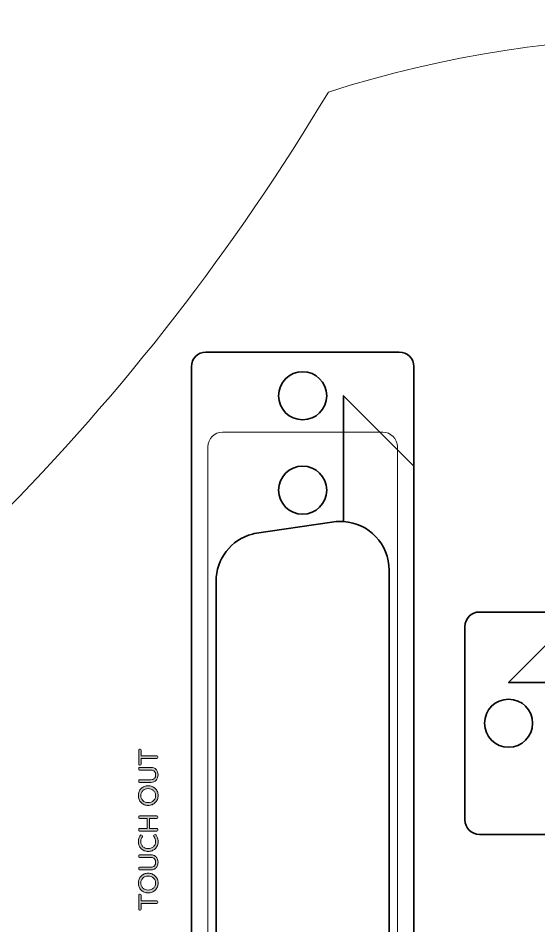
# Model space of a CAD drawing. Header units: inches. Extents: x -24 to 221, y 17 to 181.
# Drawn here: x 12.1 to 47.8, y 119.1 to 181.3 of the extents above; entities that cross this region are included whole.
import ezdxf

# ---------------------------------------------------------------- set-up
doc = ezdxf.new("R2010")
doc.units = ezdxf.units.IN
doc.header["$MEASUREMENT"] = 0
doc.layers.add('Calque 1', color=7, linetype='Continuous')

# ---------------------------------------------------------------- blocks, each defined once
blk = doc.blocks.new('block 14')
at = {"layer": 'Calque 1'}
h = blk.add_hatch(color=7, dxfattribs=at)
h.dxf.hatch_style = 2
edge = h.paths.add_edge_path()
edge.add_spline(control_points=[(20.529, 130.543), (20.529, 130.543), (20.529, 130.153), (20.529, 130.153), (20.529, 130.113), (20.509, 130.092), (20.468, 130.092), (20.468, 130.092), (20.43, 130.092), (20.43, 130.092), (20.39, 130.092), (20.369, 130.113), (20.369, 130.153), (20.369, 130.153), (20.369, 131.116), (20.369, 131.116), (20.369, 131.155), (20.39, 131.175), (20.43, 131.175), (20.43, 131.175), (20.468, 131.175), (20.468, 131.175), (20.509, 131.175), (20.529, 131.155), (20.529, 131.116), (20.529, 131.116), (20.529, 130.726), (20.529, 130.726), (20.529, 130.726), (21.619, 130.726), (21.619, 130.726), (21.66, 130.726), (21.68, 130.705), (21.68, 130.664), (21.68, 130.664), (21.68, 130.603), (21.68, 130.603), (21.68, 130.563), (21.66, 130.543), (21.619, 130.543), (21.619, 130.543), (20.529, 130.543), (20.529, 130.543)], knot_values=[0, 0, 0, 0, 1, 1, 1, 2, 2, 2, 3, 3, 3, 4, 4, 4, 5, 5, 5, 6, 6, 6, 7, 7, 7, 8, 8, 8, 9, 9, 9, 10, 10, 10, 11, 11, 11, 12, 12, 12, 13, 13, 13, 14, 14, 14, 14], degree=3, periodic=1)
h = blk.add_hatch(color=7, dxfattribs=at)
h.dxf.hatch_style = 2
edge = h.paths.add_edge_path()
edge.add_spline(control_points=[(20.43, 128.9), (20.39, 128.9), (20.369, 128.92), (20.369, 128.961), (20.369, 128.961), (20.369, 129.023), (20.369, 129.023), (20.369, 129.062), (20.39, 129.082), (20.43, 129.082), (20.43, 129.082), (21.214, 129.082), (21.214, 129.082), (21.314, 129.082), (21.393, 129.112), (21.449, 129.173), (21.505, 129.233), (21.534, 129.314), (21.534, 129.414), (21.534, 129.515), (21.505, 129.595), (21.449, 129.656), (21.393, 129.716), (21.314, 129.747), (21.212, 129.747), (21.212, 129.747), (20.43, 129.747), (20.43, 129.747), (20.39, 129.747), (20.369, 129.767), (20.369, 129.808), (20.369, 129.808), (20.369, 129.869), (20.369, 129.869), (20.369, 129.91), (20.39, 129.931), (20.43, 129.931), (20.43, 129.931), (21.216, 129.931), (21.216, 129.931), (21.289, 129.931), (21.355, 129.918), (21.415, 129.894), (21.474, 129.869), (21.525, 129.834), (21.568, 129.788), (21.611, 129.743), (21.644, 129.689), (21.667, 129.626), (21.691, 129.563), (21.703, 129.493), (21.703, 129.416), (21.703, 129.34), (21.691, 129.269), (21.667, 129.206), (21.644, 129.141), (21.611, 129.087), (21.568, 129.042), (21.525, 128.997), (21.474, 128.962), (21.415, 128.937), (21.355, 128.912), (21.289, 128.9), (21.216, 128.9), (21.216, 128.9), (20.43, 128.9), (20.43, 128.9), (20.43, 128.9), (20.43, 128.9), (20.43, 128.9)], knot_values=[0, 0, 0, 0, 1, 1, 1, 2, 2, 2, 3, 3, 3, 4, 4, 4, 5, 5, 5, 6, 6, 6, 7, 7, 7, 8, 8, 8, 9, 9, 9, 10, 10, 10, 11, 11, 11, 12, 12, 12, 13, 13, 13, 14, 14, 14, 15, 15, 15, 16, 16, 16, 17, 17, 17, 18, 18, 18, 19, 19, 19, 20, 20, 20, 21, 21, 21, 22, 22, 22, 23, 23, 23, 23], degree=3, periodic=1)
h = blk.add_hatch(color=7, dxfattribs=at)
h.dxf.hatch_style = 2
edge = h.paths.add_edge_path()
edge.add_spline(control_points=[(21.015, 127.32), (20.921, 127.32), (20.834, 127.336), (20.752, 127.37), (20.67, 127.403), (20.599, 127.45), (20.539, 127.51), (20.479, 127.57), (20.432, 127.641), (20.398, 127.724), (20.364, 127.806), (20.347, 127.896), (20.347, 127.994), (20.347, 128.092), (20.364, 128.182), (20.398, 128.264), (20.432, 128.346), (20.479, 128.417), (20.539, 128.477), (20.599, 128.536), (20.67, 128.582), (20.752, 128.616), (20.834, 128.649), (20.921, 128.666), (21.015, 128.666), (21.112, 128.666), (21.202, 128.649), (21.286, 128.616), (21.369, 128.582), (21.442, 128.536), (21.504, 128.477), (21.566, 128.417), (21.615, 128.346), (21.65, 128.264), (21.685, 128.182), (21.703, 128.091), (21.703, 127.994), (21.703, 127.896), (21.685, 127.806), (21.65, 127.724), (21.615, 127.641), (21.566, 127.57), (21.504, 127.51), (21.442, 127.45), (21.369, 127.403), (21.286, 127.37), (21.202, 127.337), (21.112, 127.32), (21.015, 127.32)], knot_values=[0, 0, 0, 0, 1, 1, 1, 2, 2, 2, 3, 3, 3, 4, 4, 4, 5, 5, 5, 6, 6, 6, 7, 7, 7, 8, 8, 8, 9, 9, 9, 10, 10, 10, 11, 11, 11, 12, 12, 12, 13, 13, 13, 14, 14, 14, 15, 15, 15, 16, 16, 16, 16], degree=3, periodic=1)
edge = h.paths.add_edge_path()
edge.add_spline(control_points=[(21.015, 127.509), (21.088, 127.509), (21.157, 127.521), (21.22, 127.545), (21.283, 127.569), (21.338, 127.603), (21.384, 127.647), (21.431, 127.69), (21.467, 127.741), (21.494, 127.801), (21.52, 127.86), (21.534, 127.924), (21.534, 127.994), (21.534, 128.063), (21.52, 128.128), (21.494, 128.187), (21.467, 128.246), (21.431, 128.297), (21.384, 128.34), (21.338, 128.383), (21.283, 128.416), (21.22, 128.44), (21.157, 128.465), (21.088, 128.477), (21.015, 128.477), (20.945, 128.477), (20.879, 128.465), (20.818, 128.44), (20.756, 128.416), (20.704, 128.383), (20.659, 128.34), (20.614, 128.297), (20.579, 128.246), (20.554, 128.187), (20.529, 128.128), (20.516, 128.063), (20.516, 127.994), (20.516, 127.924), (20.529, 127.86), (20.554, 127.801), (20.579, 127.741), (20.614, 127.69), (20.659, 127.647), (20.704, 127.603), (20.756, 127.569), (20.818, 127.545), (20.879, 127.521), (20.945, 127.509), (21.015, 127.509)], knot_values=[0, 0, 0, 0, 1, 1, 1, 2, 2, 2, 3, 3, 3, 4, 4, 4, 5, 5, 5, 6, 6, 6, 7, 7, 7, 8, 8, 8, 9, 9, 9, 10, 10, 10, 11, 11, 11, 12, 12, 12, 13, 13, 13, 14, 14, 14, 15, 15, 15, 16, 16, 16, 16], degree=3, periodic=1)
h = blk.add_hatch(color=7, dxfattribs=at)
h.dxf.hatch_style = 2
edge = h.paths.add_edge_path()
edge.add_spline(control_points=[(20.43, 125.559), (20.39, 125.559), (20.369, 125.58), (20.369, 125.62), (20.369, 125.62), (20.369, 125.68), (20.369, 125.68), (20.369, 125.72), (20.39, 125.741), (20.43, 125.741), (20.43, 125.741), (20.947, 125.741), (20.947, 125.741), (20.947, 125.741), (20.947, 126.423), (20.947, 126.423), (20.947, 126.423), (20.43, 126.423), (20.43, 126.423), (20.39, 126.423), (20.369, 126.443), (20.369, 126.484), (20.369, 126.484), (20.369, 126.545), (20.369, 126.545), (20.369, 126.585), (20.39, 126.605), (20.43, 126.605), (20.43, 126.605), (21.619, 126.605), (21.619, 126.605), (21.66, 126.605), (21.68, 126.585), (21.68, 126.545), (21.68, 126.545), (21.68, 126.484), (21.68, 126.484), (21.68, 126.443), (21.66, 126.423), (21.619, 126.423), (21.619, 126.423), (21.105, 126.423), (21.105, 126.423), (21.105, 126.423), (21.105, 125.741), (21.105, 125.741), (21.105, 125.741), (21.619, 125.741), (21.619, 125.741), (21.66, 125.741), (21.68, 125.72), (21.68, 125.68), (21.68, 125.68), (21.68, 125.62), (21.68, 125.62), (21.68, 125.58), (21.66, 125.559), (21.619, 125.559), (21.619, 125.559), (20.43, 125.559), (20.43, 125.559)], knot_values=[0, 0, 0, 0, 1, 1, 1, 2, 2, 2, 3, 3, 3, 4, 4, 4, 5, 5, 5, 6, 6, 6, 7, 7, 7, 8, 8, 8, 9, 9, 9, 10, 10, 10, 11, 11, 11, 12, 12, 12, 13, 13, 13, 14, 14, 14, 15, 15, 15, 16, 16, 16, 17, 17, 17, 18, 18, 18, 19, 19, 19, 20, 20, 20, 20], degree=3, periodic=1)
h = blk.add_hatch(color=7, dxfattribs=at)
h.dxf.hatch_style = 2
edge = h.paths.add_edge_path()
edge.add_spline(control_points=[(21.017, 124.164), (20.922, 124.164), (20.834, 124.181), (20.752, 124.214), (20.67, 124.246), (20.599, 124.292), (20.539, 124.351), (20.479, 124.41), (20.432, 124.48), (20.398, 124.562), (20.364, 124.644), (20.347, 124.733), (20.347, 124.831), (20.347, 124.887), (20.352, 124.938), (20.362, 124.985), (20.372, 125.031), (20.384, 125.072), (20.397, 125.108), (20.411, 125.144), (20.425, 125.175), (20.441, 125.202), (20.456, 125.228), (20.47, 125.25), (20.482, 125.266), (20.505, 125.294), (20.533, 125.298), (20.568, 125.277), (20.568, 125.277), (20.605, 125.253), (20.605, 125.253), (20.637, 125.232), (20.642, 125.203), (20.62, 125.167), (20.611, 125.154), (20.601, 125.136), (20.588, 125.115), (20.576, 125.094), (20.564, 125.07), (20.554, 125.042), (20.543, 125.014), (20.534, 124.983), (20.527, 124.949), (20.52, 124.915), (20.516, 124.878), (20.516, 124.839), (20.516, 124.762), (20.529, 124.694), (20.555, 124.634), (20.581, 124.575), (20.616, 124.524), (20.662, 124.482), (20.707, 124.44), (20.76, 124.408), (20.82, 124.386), (20.881, 124.365), (20.946, 124.354), (21.015, 124.354), (21.085, 124.354), (21.151, 124.365), (21.214, 124.387), (21.277, 124.41), (21.332, 124.442), (21.38, 124.484), (21.426, 124.526), (21.464, 124.577), (21.492, 124.637), (21.52, 124.697), (21.534, 124.765), (21.534, 124.84), (21.534, 124.884), (21.529, 124.924), (21.52, 124.961), (21.51, 124.998), (21.499, 125.032), (21.486, 125.062), (21.473, 125.093), (21.459, 125.119), (21.444, 125.141), (21.43, 125.163), (21.417, 125.182), (21.405, 125.197), (21.38, 125.23), (21.382, 125.259), (21.413, 125.282), (21.413, 125.282), (21.45, 125.31), (21.45, 125.31), (21.481, 125.334), (21.509, 125.331), (21.536, 125.301), (21.549, 125.284), (21.566, 125.261), (21.585, 125.233), (21.604, 125.205), (21.622, 125.172), (21.639, 125.133), (21.657, 125.094), (21.672, 125.049), (21.684, 124.999), (21.697, 124.949), (21.703, 124.894), (21.703, 124.835), (21.703, 124.733), (21.685, 124.641), (21.65, 124.559), (21.615, 124.477), (21.566, 124.406), (21.504, 124.347), (21.442, 124.288), (21.37, 124.243), (21.287, 124.212), (21.204, 124.18), (21.114, 124.164), (21.017, 124.164)], knot_values=[0, 0, 0, 0, 1, 1, 1, 2, 2, 2, 3, 3, 3, 4, 4, 4, 5, 5, 5, 6, 6, 6, 7, 7, 7, 8, 8, 8, 9, 9, 9, 10, 10, 10, 11, 11, 11, 12, 12, 12, 13, 13, 13, 14, 14, 14, 15, 15, 15, 16, 16, 16, 17, 17, 17, 18, 18, 18, 19, 19, 19, 20, 20, 20, 21, 21, 21, 22, 22, 22, 23, 23, 23, 24, 24, 24, 25, 25, 25, 26, 26, 26, 27, 27, 27, 28, 28, 28, 29, 29, 29, 30, 30, 30, 31, 31, 31, 32, 32, 32, 33, 33, 33, 34, 34, 34, 35, 35, 35, 36, 36, 36, 37, 37, 37, 38, 38, 38, 38], degree=3, periodic=1)
h = blk.add_hatch(color=7, dxfattribs=at)
h.dxf.hatch_style = 2
edge = h.paths.add_edge_path()
edge.add_spline(control_points=[(20.43, 122.898), (20.39, 122.898), (20.369, 122.918), (20.369, 122.959), (20.369, 122.959), (20.369, 123.021), (20.369, 123.021), (20.369, 123.06), (20.39, 123.08), (20.43, 123.08), (20.43, 123.08), (21.214, 123.08), (21.214, 123.08), (21.314, 123.08), (21.393, 123.11), (21.449, 123.171), (21.505, 123.232), (21.534, 123.312), (21.534, 123.413), (21.534, 123.513), (21.505, 123.593), (21.449, 123.654), (21.393, 123.714), (21.314, 123.745), (21.212, 123.745), (21.212, 123.745), (20.43, 123.745), (20.43, 123.745), (20.39, 123.745), (20.369, 123.765), (20.369, 123.806), (20.369, 123.806), (20.369, 123.867), (20.369, 123.867), (20.369, 123.908), (20.39, 123.929), (20.43, 123.929), (20.43, 123.929), (21.216, 123.929), (21.216, 123.929), (21.289, 123.929), (21.355, 123.916), (21.415, 123.891), (21.474, 123.867), (21.525, 123.832), (21.568, 123.786), (21.611, 123.741), (21.644, 123.687), (21.667, 123.624), (21.691, 123.561), (21.703, 123.491), (21.703, 123.414), (21.703, 123.338), (21.691, 123.267), (21.667, 123.204), (21.644, 123.139), (21.611, 123.085), (21.568, 123.04), (21.525, 122.995), (21.474, 122.96), (21.415, 122.935), (21.355, 122.91), (21.289, 122.898), (21.216, 122.898), (21.216, 122.898), (20.43, 122.898), (20.43, 122.898), (20.43, 122.898), (20.43, 122.898), (20.43, 122.898)], knot_values=[0, 0, 0, 0, 1, 1, 1, 2, 2, 2, 3, 3, 3, 4, 4, 4, 5, 5, 5, 6, 6, 6, 7, 7, 7, 8, 8, 8, 9, 9, 9, 10, 10, 10, 11, 11, 11, 12, 12, 12, 13, 13, 13, 14, 14, 14, 15, 15, 15, 16, 16, 16, 17, 17, 17, 18, 18, 18, 19, 19, 19, 20, 20, 20, 21, 21, 21, 22, 22, 22, 23, 23, 23, 23], degree=3, periodic=1)
h = blk.add_hatch(color=7, dxfattribs=at)
h.dxf.hatch_style = 2
edge = h.paths.add_edge_path()
edge.add_spline(control_points=[(21.015, 121.318), (20.921, 121.318), (20.834, 121.334), (20.752, 121.368), (20.67, 121.401), (20.599, 121.448), (20.539, 121.508), (20.479, 121.568), (20.432, 121.639), (20.398, 121.722), (20.364, 121.804), (20.347, 121.894), (20.347, 121.992), (20.347, 122.09), (20.364, 122.18), (20.398, 122.262), (20.432, 122.344), (20.479, 122.415), (20.539, 122.475), (20.599, 122.534), (20.67, 122.58), (20.752, 122.614), (20.834, 122.647), (20.921, 122.664), (21.015, 122.664), (21.112, 122.664), (21.202, 122.647), (21.286, 122.614), (21.369, 122.58), (21.442, 122.534), (21.504, 122.475), (21.566, 122.415), (21.615, 122.344), (21.65, 122.262), (21.685, 122.18), (21.703, 122.089), (21.703, 121.992), (21.703, 121.894), (21.685, 121.804), (21.65, 121.722), (21.615, 121.639), (21.566, 121.568), (21.504, 121.508), (21.442, 121.448), (21.369, 121.401), (21.286, 121.368), (21.202, 121.334), (21.112, 121.318), (21.015, 121.318)], knot_values=[0, 0, 0, 0, 1, 1, 1, 2, 2, 2, 3, 3, 3, 4, 4, 4, 5, 5, 5, 6, 6, 6, 7, 7, 7, 8, 8, 8, 9, 9, 9, 10, 10, 10, 11, 11, 11, 12, 12, 12, 13, 13, 13, 14, 14, 14, 15, 15, 15, 16, 16, 16, 16], degree=3, periodic=1)
edge = h.paths.add_edge_path()
edge.add_spline(control_points=[(21.015, 121.507), (21.088, 121.507), (21.157, 121.519), (21.22, 121.543), (21.283, 121.567), (21.338, 121.601), (21.384, 121.645), (21.431, 121.688), (21.467, 121.739), (21.494, 121.799), (21.52, 121.858), (21.534, 121.922), (21.534, 121.992), (21.534, 122.061), (21.52, 122.126), (21.494, 122.185), (21.467, 122.244), (21.431, 122.295), (21.384, 122.338), (21.338, 122.381), (21.283, 122.414), (21.22, 122.438), (21.157, 122.463), (21.088, 122.475), (21.015, 122.475), (20.945, 122.475), (20.879, 122.462), (20.818, 122.438), (20.756, 122.414), (20.704, 122.381), (20.659, 122.338), (20.614, 122.295), (20.579, 122.244), (20.554, 122.185), (20.529, 122.126), (20.516, 122.061), (20.516, 121.992), (20.516, 121.922), (20.529, 121.858), (20.554, 121.799), (20.579, 121.739), (20.614, 121.688), (20.659, 121.645), (20.704, 121.601), (20.756, 121.567), (20.818, 121.543), (20.879, 121.519), (20.945, 121.507), (21.015, 121.507)], knot_values=[0, 0, 0, 0, 1, 1, 1, 2, 2, 2, 3, 3, 3, 4, 4, 4, 5, 5, 5, 6, 6, 6, 7, 7, 7, 8, 8, 8, 9, 9, 9, 10, 10, 10, 11, 11, 11, 12, 12, 12, 13, 13, 13, 14, 14, 14, 15, 15, 15, 16, 16, 16, 16], degree=3, periodic=1)
h = blk.add_hatch(color=7, dxfattribs=at)
h.dxf.hatch_style = 2
edge = h.paths.add_edge_path()
edge.add_spline(control_points=[(20.529, 120.591), (20.529, 120.591), (20.529, 120.201), (20.529, 120.201), (20.529, 120.16), (20.509, 120.14), (20.468, 120.14), (20.468, 120.14), (20.43, 120.14), (20.43, 120.14), (20.39, 120.14), (20.369, 120.16), (20.369, 120.201), (20.369, 120.201), (20.369, 121.163), (20.369, 121.163), (20.369, 121.203), (20.39, 121.223), (20.43, 121.223), (20.43, 121.223), (20.468, 121.223), (20.468, 121.223), (20.509, 121.223), (20.529, 121.203), (20.529, 121.163), (20.529, 121.163), (20.529, 120.773), (20.529, 120.773), (20.529, 120.773), (21.619, 120.773), (21.619, 120.773), (21.66, 120.773), (21.68, 120.753), (21.68, 120.712), (21.68, 120.712), (21.68, 120.651), (21.68, 120.651), (21.68, 120.611), (21.66, 120.591), (21.619, 120.591), (21.619, 120.591), (20.529, 120.591), (20.529, 120.591)], knot_values=[0, 0, 0, 0, 1, 1, 1, 2, 2, 2, 3, 3, 3, 4, 4, 4, 5, 5, 5, 6, 6, 6, 7, 7, 7, 8, 8, 8, 9, 9, 9, 10, 10, 10, 11, 11, 11, 12, 12, 12, 13, 13, 13, 14, 14, 14, 14], degree=3, periodic=1)
at = {"layer": 'Calque 1', "lineweight": 0}
for points, knots in [([(20.529, 130.543), (20.529, 130.543), (20.529, 130.153), (20.529, 130.153), (20.529, 130.113), (20.509, 130.092), (20.468, 130.092), (20.468, 130.092), (20.43, 130.092), (20.43, 130.092), (20.39, 130.092), (20.369, 130.113), (20.369, 130.153), (20.369, 130.153), (20.369, 131.116), (20.369, 131.116), (20.369, 131.155), (20.39, 131.175), (20.43, 131.175), (20.43, 131.175), (20.468, 131.175), (20.468, 131.175), (20.509, 131.175), (20.529, 131.155), (20.529, 131.116), (20.529, 131.116), (20.529, 130.726), (20.529, 130.726), (20.529, 130.726), (21.619, 130.726), (21.619, 130.726), (21.66, 130.726), (21.68, 130.705), (21.68, 130.664), (21.68, 130.664), (21.68, 130.603), (21.68, 130.603), (21.68, 130.563), (21.66, 130.543), (21.619, 130.543), (21.619, 130.543), (20.529, 130.543), (20.529, 130.543)], [0, 0, 0, 0, 1, 1, 1, 2, 2, 2, 3, 3, 3, 4, 4, 4, 5, 5, 5, 6, 6, 6, 7, 7, 7, 8, 8, 8, 9, 9, 9, 10, 10, 10, 11, 11, 11, 12, 12, 12, 13, 13, 13, 14, 14, 14, 14]), ([(20.43, 128.9), (20.39, 128.9), (20.369, 128.92), (20.369, 128.961), (20.369, 128.961), (20.369, 129.023), (20.369, 129.023), (20.369, 129.062), (20.39, 129.082), (20.43, 129.082), (20.43, 129.082), (21.214, 129.082), (21.214, 129.082), (21.314, 129.082), (21.393, 129.112), (21.449, 129.173), (21.505, 129.233), (21.534, 129.314), (21.534, 129.414), (21.534, 129.515), (21.505, 129.595), (21.449, 129.656), (21.393, 129.716), (21.314, 129.747), (21.212, 129.747), (21.212, 129.747), (20.43, 129.747), (20.43, 129.747), (20.39, 129.747), (20.369, 129.767), (20.369, 129.808), (20.369, 129.808), (20.369, 129.869), (20.369, 129.869), (20.369, 129.91), (20.39, 129.931), (20.43, 129.931), (20.43, 129.931), (21.216, 129.931), (21.216, 129.931), (21.289, 129.931), (21.355, 129.918), (21.415, 129.894), (21.474, 129.869), (21.525, 129.834), (21.568, 129.788), (21.611, 129.743), (21.644, 129.689), (21.667, 129.626), (21.691, 129.563), (21.703, 129.493), (21.703, 129.416), (21.703, 129.34), (21.691, 129.269), (21.667, 129.206), (21.644, 129.141), (21.611, 129.087), (21.568, 129.042), (21.525, 128.997), (21.474, 128.962), (21.415, 128.937), (21.355, 128.912), (21.289, 128.9), (21.216, 128.9), (21.216, 128.9), (20.43, 128.9), (20.43, 128.9), (20.43, 128.9), (20.43, 128.9), (20.43, 128.9)], [0, 0, 0, 0, 1, 1, 1, 2, 2, 2, 3, 3, 3, 4, 4, 4, 5, 5, 5, 6, 6, 6, 7, 7, 7, 8, 8, 8, 9, 9, 9, 10, 10, 10, 11, 11, 11, 12, 12, 12, 13, 13, 13, 14, 14, 14, 15, 15, 15, 16, 16, 16, 17, 17, 17, 18, 18, 18, 19, 19, 19, 20, 20, 20, 21, 21, 21, 22, 22, 22, 23, 23, 23, 23]), ([(21.015, 127.32), (20.921, 127.32), (20.834, 127.336), (20.752, 127.37), (20.67, 127.403), (20.599, 127.45), (20.539, 127.51), (20.479, 127.57), (20.432, 127.641), (20.398, 127.724), (20.364, 127.806), (20.347, 127.896), (20.347, 127.994), (20.347, 128.092), (20.364, 128.182), (20.398, 128.264), (20.432, 128.346), (20.479, 128.417), (20.539, 128.477), (20.599, 128.536), (20.67, 128.582), (20.752, 128.616), (20.834, 128.649), (20.921, 128.666), (21.015, 128.666), (21.112, 128.666), (21.202, 128.649), (21.286, 128.616), (21.369, 128.582), (21.442, 128.536), (21.504, 128.477), (21.566, 128.417), (21.615, 128.346), (21.65, 128.264), (21.685, 128.182), (21.703, 128.091), (21.703, 127.994), (21.703, 127.896), (21.685, 127.806), (21.65, 127.724), (21.615, 127.641), (21.566, 127.57), (21.504, 127.51), (21.442, 127.45), (21.369, 127.403), (21.286, 127.37), (21.202, 127.337), (21.112, 127.32), (21.015, 127.32)], [0, 0, 0, 0, 1, 1, 1, 2, 2, 2, 3, 3, 3, 4, 4, 4, 5, 5, 5, 6, 6, 6, 7, 7, 7, 8, 8, 8, 9, 9, 9, 10, 10, 10, 11, 11, 11, 12, 12, 12, 13, 13, 13, 14, 14, 14, 15, 15, 15, 16, 16, 16, 16]), ([(21.015, 127.509), (21.088, 127.509), (21.157, 127.521), (21.22, 127.545), (21.283, 127.569), (21.338, 127.603), (21.384, 127.647), (21.431, 127.69), (21.467, 127.741), (21.494, 127.801), (21.52, 127.86), (21.534, 127.924), (21.534, 127.994), (21.534, 128.063), (21.52, 128.128), (21.494, 128.187), (21.467, 128.246), (21.431, 128.297), (21.384, 128.34), (21.338, 128.383), (21.283, 128.416), (21.22, 128.44), (21.157, 128.465), (21.088, 128.477), (21.015, 128.477), (20.945, 128.477), (20.879, 128.465), (20.818, 128.44), (20.756, 128.416), (20.704, 128.383), (20.659, 128.34), (20.614, 128.297), (20.579, 128.246), (20.554, 128.187), (20.529, 128.128), (20.516, 128.063), (20.516, 127.994), (20.516, 127.924), (20.529, 127.86), (20.554, 127.801), (20.579, 127.741), (20.614, 127.69), (20.659, 127.647), (20.704, 127.603), (20.756, 127.569), (20.818, 127.545), (20.879, 127.521), (20.945, 127.509), (21.015, 127.509)], [0, 0, 0, 0, 1, 1, 1, 2, 2, 2, 3, 3, 3, 4, 4, 4, 5, 5, 5, 6, 6, 6, 7, 7, 7, 8, 8, 8, 9, 9, 9, 10, 10, 10, 11, 11, 11, 12, 12, 12, 13, 13, 13, 14, 14, 14, 15, 15, 15, 16, 16, 16, 16]), ([(20.43, 125.559), (20.39, 125.559), (20.369, 125.58), (20.369, 125.62), (20.369, 125.62), (20.369, 125.68), (20.369, 125.68), (20.369, 125.72), (20.39, 125.741), (20.43, 125.741), (20.43, 125.741), (20.947, 125.741), (20.947, 125.741), (20.947, 125.741), (20.947, 126.423), (20.947, 126.423), (20.947, 126.423), (20.43, 126.423), (20.43, 126.423), (20.39, 126.423), (20.369, 126.443), (20.369, 126.484), (20.369, 126.484), (20.369, 126.545), (20.369, 126.545), (20.369, 126.585), (20.39, 126.605), (20.43, 126.605), (20.43, 126.605), (21.619, 126.605), (21.619, 126.605), (21.66, 126.605), (21.68, 126.585), (21.68, 126.545), (21.68, 126.545), (21.68, 126.484), (21.68, 126.484), (21.68, 126.443), (21.66, 126.423), (21.619, 126.423), (21.619, 126.423), (21.105, 126.423), (21.105, 126.423), (21.105, 126.423), (21.105, 125.741), (21.105, 125.741), (21.105, 125.741), (21.619, 125.741), (21.619, 125.741), (21.66, 125.741), (21.68, 125.72), (21.68, 125.68), (21.68, 125.68), (21.68, 125.62), (21.68, 125.62), (21.68, 125.58), (21.66, 125.559), (21.619, 125.559), (21.619, 125.559), (20.43, 125.559), (20.43, 125.559)], [0, 0, 0, 0, 1, 1, 1, 2, 2, 2, 3, 3, 3, 4, 4, 4, 5, 5, 5, 6, 6, 6, 7, 7, 7, 8, 8, 8, 9, 9, 9, 10, 10, 10, 11, 11, 11, 12, 12, 12, 13, 13, 13, 14, 14, 14, 15, 15, 15, 16, 16, 16, 17, 17, 17, 18, 18, 18, 19, 19, 19, 20, 20, 20, 20]), ([(21.017, 124.164), (20.922, 124.164), (20.834, 124.181), (20.752, 124.214), (20.67, 124.246), (20.599, 124.292), (20.539, 124.351), (20.479, 124.41), (20.432, 124.48), (20.398, 124.562), (20.364, 124.644), (20.347, 124.733), (20.347, 124.831), (20.347, 124.887), (20.352, 124.938), (20.362, 124.985), (20.372, 125.031), (20.384, 125.072), (20.397, 125.108), (20.411, 125.144), (20.425, 125.175), (20.441, 125.202), (20.456, 125.228), (20.47, 125.25), (20.482, 125.266), (20.505, 125.294), (20.533, 125.298), (20.568, 125.277), (20.568, 125.277), (20.605, 125.253), (20.605, 125.253), (20.637, 125.232), (20.642, 125.203), (20.62, 125.167), (20.611, 125.154), (20.601, 125.136), (20.588, 125.115), (20.576, 125.094), (20.564, 125.07), (20.554, 125.042), (20.543, 125.014), (20.534, 124.983), (20.527, 124.949), (20.52, 124.915), (20.516, 124.878), (20.516, 124.839), (20.516, 124.762), (20.529, 124.694), (20.555, 124.634), (20.581, 124.575), (20.616, 124.524), (20.662, 124.482), (20.707, 124.44), (20.76, 124.408), (20.82, 124.386), (20.881, 124.365), (20.946, 124.354), (21.015, 124.354), (21.085, 124.354), (21.151, 124.365), (21.214, 124.387), (21.277, 124.41), (21.332, 124.442), (21.38, 124.484), (21.426, 124.526), (21.464, 124.577), (21.492, 124.637), (21.52, 124.697), (21.534, 124.765), (21.534, 124.84), (21.534, 124.884), (21.529, 124.924), (21.52, 124.961), (21.51, 124.998), (21.499, 125.032), (21.486, 125.062), (21.473, 125.093), (21.459, 125.119), (21.444, 125.141), (21.43, 125.163), (21.417, 125.182), (21.405, 125.197), (21.38, 125.23), (21.382, 125.259), (21.413, 125.282), (21.413, 125.282), (21.45, 125.31), (21.45, 125.31), (21.481, 125.334), (21.509, 125.331), (21.536, 125.301), (21.549, 125.284), (21.566, 125.261), (21.585, 125.233), (21.604, 125.205), (21.622, 125.172), (21.639, 125.133), (21.657, 125.094), (21.672, 125.049), (21.684, 124.999), (21.697, 124.949), (21.703, 124.894), (21.703, 124.835), (21.703, 124.733), (21.685, 124.641), (21.65, 124.559), (21.615, 124.477), (21.566, 124.406), (21.504, 124.347), (21.442, 124.288), (21.37, 124.243), (21.287, 124.212), (21.204, 124.18), (21.114, 124.164), (21.017, 124.164)], [0, 0, 0, 0, 1, 1, 1, 2, 2, 2, 3, 3, 3, 4, 4, 4, 5, 5, 5, 6, 6, 6, 7, 7, 7, 8, 8, 8, 9, 9, 9, 10, 10, 10, 11, 11, 11, 12, 12, 12, 13, 13, 13, 14, 14, 14, 15, 15, 15, 16, 16, 16, 17, 17, 17, 18, 18, 18, 19, 19, 19, 20, 20, 20, 21, 21, 21, 22, 22, 22, 23, 23, 23, 24, 24, 24, 25, 25, 25, 26, 26, 26, 27, 27, 27, 28, 28, 28, 29, 29, 29, 30, 30, 30, 31, 31, 31, 32, 32, 32, 33, 33, 33, 34, 34, 34, 35, 35, 35, 36, 36, 36, 37, 37, 37, 38, 38, 38, 38]), ([(20.43, 122.898), (20.39, 122.898), (20.369, 122.918), (20.369, 122.959), (20.369, 122.959), (20.369, 123.021), (20.369, 123.021), (20.369, 123.06), (20.39, 123.08), (20.43, 123.08), (20.43, 123.08), (21.214, 123.08), (21.214, 123.08), (21.314, 123.08), (21.393, 123.11), (21.449, 123.171), (21.505, 123.232), (21.534, 123.312), (21.534, 123.413), (21.534, 123.513), (21.505, 123.593), (21.449, 123.654), (21.393, 123.714), (21.314, 123.745), (21.212, 123.745), (21.212, 123.745), (20.43, 123.745), (20.43, 123.745), (20.39, 123.745), (20.369, 123.765), (20.369, 123.806), (20.369, 123.806), (20.369, 123.867), (20.369, 123.867), (20.369, 123.908), (20.39, 123.929), (20.43, 123.929), (20.43, 123.929), (21.216, 123.929), (21.216, 123.929), (21.289, 123.929), (21.355, 123.916), (21.415, 123.891), (21.474, 123.867), (21.525, 123.832), (21.568, 123.786), (21.611, 123.741), (21.644, 123.687), (21.667, 123.624), (21.691, 123.561), (21.703, 123.491), (21.703, 123.414), (21.703, 123.338), (21.691, 123.267), (21.667, 123.204), (21.644, 123.139), (21.611, 123.085), (21.568, 123.04), (21.525, 122.995), (21.474, 122.96), (21.415, 122.935), (21.355, 122.91), (21.289, 122.898), (21.216, 122.898), (21.216, 122.898), (20.43, 122.898), (20.43, 122.898), (20.43, 122.898), (20.43, 122.898), (20.43, 122.898)], [0, 0, 0, 0, 1, 1, 1, 2, 2, 2, 3, 3, 3, 4, 4, 4, 5, 5, 5, 6, 6, 6, 7, 7, 7, 8, 8, 8, 9, 9, 9, 10, 10, 10, 11, 11, 11, 12, 12, 12, 13, 13, 13, 14, 14, 14, 15, 15, 15, 16, 16, 16, 17, 17, 17, 18, 18, 18, 19, 19, 19, 20, 20, 20, 21, 21, 21, 22, 22, 22, 23, 23, 23, 23]), ([(21.015, 121.318), (20.921, 121.318), (20.834, 121.334), (20.752, 121.368), (20.67, 121.401), (20.599, 121.448), (20.539, 121.508), (20.479, 121.568), (20.432, 121.639), (20.398, 121.722), (20.364, 121.804), (20.347, 121.894), (20.347, 121.992), (20.347, 122.09), (20.364, 122.18), (20.398, 122.262), (20.432, 122.344), (20.479, 122.415), (20.539, 122.475), (20.599, 122.534), (20.67, 122.58), (20.752, 122.614), (20.834, 122.647), (20.921, 122.664), (21.015, 122.664), (21.112, 122.664), (21.202, 122.647), (21.286, 122.614), (21.369, 122.58), (21.442, 122.534), (21.504, 122.475), (21.566, 122.415), (21.615, 122.344), (21.65, 122.262), (21.685, 122.18), (21.703, 122.089), (21.703, 121.992), (21.703, 121.894), (21.685, 121.804), (21.65, 121.722), (21.615, 121.639), (21.566, 121.568), (21.504, 121.508), (21.442, 121.448), (21.369, 121.401), (21.286, 121.368), (21.202, 121.334), (21.112, 121.318), (21.015, 121.318)], [0, 0, 0, 0, 1, 1, 1, 2, 2, 2, 3, 3, 3, 4, 4, 4, 5, 5, 5, 6, 6, 6, 7, 7, 7, 8, 8, 8, 9, 9, 9, 10, 10, 10, 11, 11, 11, 12, 12, 12, 13, 13, 13, 14, 14, 14, 15, 15, 15, 16, 16, 16, 16]), ([(21.015, 121.507), (21.088, 121.507), (21.157, 121.519), (21.22, 121.543), (21.283, 121.567), (21.338, 121.601), (21.384, 121.645), (21.431, 121.688), (21.467, 121.739), (21.494, 121.799), (21.52, 121.858), (21.534, 121.922), (21.534, 121.992), (21.534, 122.061), (21.52, 122.126), (21.494, 122.185), (21.467, 122.244), (21.431, 122.295), (21.384, 122.338), (21.338, 122.381), (21.283, 122.414), (21.22, 122.438), (21.157, 122.463), (21.088, 122.475), (21.015, 122.475), (20.945, 122.475), (20.879, 122.462), (20.818, 122.438), (20.756, 122.414), (20.704, 122.381), (20.659, 122.338), (20.614, 122.295), (20.579, 122.244), (20.554, 122.185), (20.529, 122.126), (20.516, 122.061), (20.516, 121.992), (20.516, 121.922), (20.529, 121.858), (20.554, 121.799), (20.579, 121.739), (20.614, 121.688), (20.659, 121.645), (20.704, 121.601), (20.756, 121.567), (20.818, 121.543), (20.879, 121.519), (20.945, 121.507), (21.015, 121.507)], [0, 0, 0, 0, 1, 1, 1, 2, 2, 2, 3, 3, 3, 4, 4, 4, 5, 5, 5, 6, 6, 6, 7, 7, 7, 8, 8, 8, 9, 9, 9, 10, 10, 10, 11, 11, 11, 12, 12, 12, 13, 13, 13, 14, 14, 14, 15, 15, 15, 16, 16, 16, 16]), ([(20.529, 120.591), (20.529, 120.591), (20.529, 120.201), (20.529, 120.201), (20.529, 120.16), (20.509, 120.14), (20.468, 120.14), (20.468, 120.14), (20.43, 120.14), (20.43, 120.14), (20.39, 120.14), (20.369, 120.16), (20.369, 120.201), (20.369, 120.201), (20.369, 121.163), (20.369, 121.163), (20.369, 121.203), (20.39, 121.223), (20.43, 121.223), (20.43, 121.223), (20.468, 121.223), (20.468, 121.223), (20.509, 121.223), (20.529, 121.203), (20.529, 121.163), (20.529, 121.163), (20.529, 120.773), (20.529, 120.773), (20.529, 120.773), (21.619, 120.773), (21.619, 120.773), (21.66, 120.773), (21.68, 120.753), (21.68, 120.712), (21.68, 120.712), (21.68, 120.651), (21.68, 120.651), (21.68, 120.611), (21.66, 120.591), (21.619, 120.591), (21.619, 120.591), (20.529, 120.591), (20.529, 120.591)], [0, 0, 0, 0, 1, 1, 1, 2, 2, 2, 3, 3, 3, 4, 4, 4, 5, 5, 5, 6, 6, 6, 7, 7, 7, 8, 8, 8, 9, 9, 9, 10, 10, 10, 11, 11, 11, 12, 12, 12, 13, 13, 13, 14, 14, 14, 14])]:
    blk.add_open_spline(points, degree=3, knots=knots, dxfattribs=at)
blk = doc.blocks.new('block 15')
at = {"layer": 'Calque 1', "color": 7, "lineweight": 15}
for points, knots in [([(20.529, 130.543), (20.529, 130.543), (20.529, 130.153), (20.529, 130.153), (20.529, 130.113), (20.509, 130.092), (20.468, 130.092), (20.468, 130.092), (20.43, 130.092), (20.43, 130.092), (20.39, 130.092), (20.369, 130.113), (20.369, 130.153), (20.369, 130.153), (20.369, 131.116), (20.369, 131.116), (20.369, 131.155), (20.39, 131.175), (20.43, 131.175), (20.43, 131.175), (20.468, 131.175), (20.468, 131.175), (20.509, 131.175), (20.529, 131.155), (20.529, 131.116), (20.529, 131.116), (20.529, 130.726), (20.529, 130.726), (20.529, 130.726), (21.619, 130.726), (21.619, 130.726), (21.66, 130.726), (21.68, 130.705), (21.68, 130.664), (21.68, 130.664), (21.68, 130.603), (21.68, 130.603), (21.68, 130.563), (21.66, 130.543), (21.619, 130.543), (21.619, 130.543), (20.529, 130.543), (20.529, 130.543)], [0, 0, 0, 0, 1, 1, 1, 2, 2, 2, 3, 3, 3, 4, 4, 4, 5, 5, 5, 6, 6, 6, 7, 7, 7, 8, 8, 8, 9, 9, 9, 10, 10, 10, 11, 11, 11, 12, 12, 12, 13, 13, 13, 14, 14, 14, 14]), ([(20.43, 128.9), (20.39, 128.9), (20.369, 128.92), (20.369, 128.961), (20.369, 128.961), (20.369, 129.023), (20.369, 129.023), (20.369, 129.062), (20.39, 129.082), (20.43, 129.082), (20.43, 129.082), (21.214, 129.082), (21.214, 129.082), (21.314, 129.082), (21.393, 129.112), (21.449, 129.173), (21.505, 129.233), (21.534, 129.314), (21.534, 129.414), (21.534, 129.515), (21.505, 129.595), (21.449, 129.656), (21.393, 129.716), (21.314, 129.747), (21.212, 129.747), (21.212, 129.747), (20.43, 129.747), (20.43, 129.747), (20.39, 129.747), (20.369, 129.767), (20.369, 129.808), (20.369, 129.808), (20.369, 129.869), (20.369, 129.869), (20.369, 129.91), (20.39, 129.931), (20.43, 129.931), (20.43, 129.931), (21.216, 129.931), (21.216, 129.931), (21.289, 129.931), (21.355, 129.918), (21.415, 129.894), (21.474, 129.869), (21.525, 129.834), (21.568, 129.788), (21.611, 129.743), (21.644, 129.689), (21.667, 129.626), (21.691, 129.563), (21.703, 129.493), (21.703, 129.416), (21.703, 129.34), (21.691, 129.269), (21.667, 129.206), (21.644, 129.141), (21.611, 129.087), (21.568, 129.042), (21.525, 128.997), (21.474, 128.962), (21.415, 128.937), (21.355, 128.912), (21.289, 128.9), (21.216, 128.9), (21.216, 128.9), (20.43, 128.9), (20.43, 128.9), (20.43, 128.9), (20.43, 128.9), (20.43, 128.9)], [0, 0, 0, 0, 1, 1, 1, 2, 2, 2, 3, 3, 3, 4, 4, 4, 5, 5, 5, 6, 6, 6, 7, 7, 7, 8, 8, 8, 9, 9, 9, 10, 10, 10, 11, 11, 11, 12, 12, 12, 13, 13, 13, 14, 14, 14, 15, 15, 15, 16, 16, 16, 17, 17, 17, 18, 18, 18, 19, 19, 19, 20, 20, 20, 21, 21, 21, 22, 22, 22, 23, 23, 23, 23]), ([(21.015, 127.32), (20.921, 127.32), (20.834, 127.336), (20.752, 127.37), (20.67, 127.403), (20.599, 127.45), (20.539, 127.51), (20.479, 127.57), (20.432, 127.641), (20.398, 127.724), (20.364, 127.806), (20.347, 127.896), (20.347, 127.994), (20.347, 128.092), (20.364, 128.182), (20.398, 128.264), (20.432, 128.346), (20.479, 128.417), (20.539, 128.477), (20.599, 128.536), (20.67, 128.582), (20.752, 128.616), (20.834, 128.649), (20.921, 128.666), (21.015, 128.666), (21.112, 128.666), (21.202, 128.649), (21.286, 128.616), (21.369, 128.582), (21.442, 128.536), (21.504, 128.477), (21.566, 128.417), (21.615, 128.346), (21.65, 128.264), (21.685, 128.182), (21.703, 128.091), (21.703, 127.994), (21.703, 127.896), (21.685, 127.806), (21.65, 127.724), (21.615, 127.641), (21.566, 127.57), (21.504, 127.51), (21.442, 127.45), (21.369, 127.403), (21.286, 127.37), (21.202, 127.337), (21.112, 127.32), (21.015, 127.32)], [0, 0, 0, 0, 1, 1, 1, 2, 2, 2, 3, 3, 3, 4, 4, 4, 5, 5, 5, 6, 6, 6, 7, 7, 7, 8, 8, 8, 9, 9, 9, 10, 10, 10, 11, 11, 11, 12, 12, 12, 13, 13, 13, 14, 14, 14, 15, 15, 15, 16, 16, 16, 16]), ([(21.015, 127.509), (21.088, 127.509), (21.157, 127.521), (21.22, 127.545), (21.283, 127.569), (21.338, 127.603), (21.384, 127.647), (21.431, 127.69), (21.467, 127.741), (21.494, 127.801), (21.52, 127.86), (21.534, 127.924), (21.534, 127.994), (21.534, 128.063), (21.52, 128.128), (21.494, 128.187), (21.467, 128.246), (21.431, 128.297), (21.384, 128.34), (21.338, 128.383), (21.283, 128.416), (21.22, 128.44), (21.157, 128.465), (21.088, 128.477), (21.015, 128.477), (20.945, 128.477), (20.879, 128.465), (20.818, 128.44), (20.756, 128.416), (20.704, 128.383), (20.659, 128.34), (20.614, 128.297), (20.579, 128.246), (20.554, 128.187), (20.529, 128.128), (20.516, 128.063), (20.516, 127.994), (20.516, 127.924), (20.529, 127.86), (20.554, 127.801), (20.579, 127.741), (20.614, 127.69), (20.659, 127.647), (20.704, 127.603), (20.756, 127.569), (20.818, 127.545), (20.879, 127.521), (20.945, 127.509), (21.015, 127.509)], [0, 0, 0, 0, 1, 1, 1, 2, 2, 2, 3, 3, 3, 4, 4, 4, 5, 5, 5, 6, 6, 6, 7, 7, 7, 8, 8, 8, 9, 9, 9, 10, 10, 10, 11, 11, 11, 12, 12, 12, 13, 13, 13, 14, 14, 14, 15, 15, 15, 16, 16, 16, 16]), ([(20.43, 125.559), (20.39, 125.559), (20.369, 125.58), (20.369, 125.62), (20.369, 125.62), (20.369, 125.68), (20.369, 125.68), (20.369, 125.72), (20.39, 125.741), (20.43, 125.741), (20.43, 125.741), (20.947, 125.741), (20.947, 125.741), (20.947, 125.741), (20.947, 126.423), (20.947, 126.423), (20.947, 126.423), (20.43, 126.423), (20.43, 126.423), (20.39, 126.423), (20.369, 126.443), (20.369, 126.484), (20.369, 126.484), (20.369, 126.545), (20.369, 126.545), (20.369, 126.585), (20.39, 126.605), (20.43, 126.605), (20.43, 126.605), (21.619, 126.605), (21.619, 126.605), (21.66, 126.605), (21.68, 126.585), (21.68, 126.545), (21.68, 126.545), (21.68, 126.484), (21.68, 126.484), (21.68, 126.443), (21.66, 126.423), (21.619, 126.423), (21.619, 126.423), (21.105, 126.423), (21.105, 126.423), (21.105, 126.423), (21.105, 125.741), (21.105, 125.741), (21.105, 125.741), (21.619, 125.741), (21.619, 125.741), (21.66, 125.741), (21.68, 125.72), (21.68, 125.68), (21.68, 125.68), (21.68, 125.62), (21.68, 125.62), (21.68, 125.58), (21.66, 125.559), (21.619, 125.559), (21.619, 125.559), (20.43, 125.559), (20.43, 125.559)], [0, 0, 0, 0, 1, 1, 1, 2, 2, 2, 3, 3, 3, 4, 4, 4, 5, 5, 5, 6, 6, 6, 7, 7, 7, 8, 8, 8, 9, 9, 9, 10, 10, 10, 11, 11, 11, 12, 12, 12, 13, 13, 13, 14, 14, 14, 15, 15, 15, 16, 16, 16, 17, 17, 17, 18, 18, 18, 19, 19, 19, 20, 20, 20, 20]), ([(21.017, 124.164), (20.922, 124.164), (20.834, 124.181), (20.752, 124.214), (20.67, 124.246), (20.599, 124.292), (20.539, 124.351), (20.479, 124.41), (20.432, 124.48), (20.398, 124.562), (20.364, 124.644), (20.347, 124.733), (20.347, 124.831), (20.347, 124.887), (20.352, 124.938), (20.362, 124.985), (20.372, 125.031), (20.384, 125.072), (20.397, 125.108), (20.411, 125.144), (20.425, 125.175), (20.441, 125.202), (20.456, 125.228), (20.47, 125.25), (20.482, 125.266), (20.505, 125.294), (20.533, 125.298), (20.568, 125.277), (20.568, 125.277), (20.605, 125.253), (20.605, 125.253), (20.637, 125.232), (20.642, 125.203), (20.62, 125.167), (20.611, 125.154), (20.601, 125.136), (20.588, 125.115), (20.576, 125.094), (20.564, 125.07), (20.554, 125.042), (20.543, 125.014), (20.534, 124.983), (20.527, 124.949), (20.52, 124.915), (20.516, 124.878), (20.516, 124.839), (20.516, 124.762), (20.529, 124.694), (20.555, 124.634), (20.581, 124.575), (20.616, 124.524), (20.662, 124.482), (20.707, 124.44), (20.76, 124.408), (20.82, 124.386), (20.881, 124.365), (20.946, 124.354), (21.015, 124.354), (21.085, 124.354), (21.151, 124.365), (21.214, 124.387), (21.277, 124.41), (21.332, 124.442), (21.38, 124.484), (21.426, 124.526), (21.464, 124.577), (21.492, 124.637), (21.52, 124.697), (21.534, 124.765), (21.534, 124.84), (21.534, 124.884), (21.529, 124.924), (21.52, 124.961), (21.51, 124.998), (21.499, 125.032), (21.486, 125.062), (21.473, 125.093), (21.459, 125.119), (21.444, 125.141), (21.43, 125.163), (21.417, 125.182), (21.405, 125.197), (21.38, 125.23), (21.382, 125.259), (21.413, 125.282), (21.413, 125.282), (21.45, 125.31), (21.45, 125.31), (21.481, 125.334), (21.509, 125.331), (21.536, 125.301), (21.549, 125.284), (21.566, 125.261), (21.585, 125.233), (21.604, 125.205), (21.622, 125.172), (21.639, 125.133), (21.657, 125.094), (21.672, 125.049), (21.684, 124.999), (21.697, 124.949), (21.703, 124.894), (21.703, 124.835), (21.703, 124.733), (21.685, 124.641), (21.65, 124.559), (21.615, 124.477), (21.566, 124.406), (21.504, 124.347), (21.442, 124.288), (21.37, 124.243), (21.287, 124.212), (21.204, 124.18), (21.114, 124.164), (21.017, 124.164)], [0, 0, 0, 0, 1, 1, 1, 2, 2, 2, 3, 3, 3, 4, 4, 4, 5, 5, 5, 6, 6, 6, 7, 7, 7, 8, 8, 8, 9, 9, 9, 10, 10, 10, 11, 11, 11, 12, 12, 12, 13, 13, 13, 14, 14, 14, 15, 15, 15, 16, 16, 16, 17, 17, 17, 18, 18, 18, 19, 19, 19, 20, 20, 20, 21, 21, 21, 22, 22, 22, 23, 23, 23, 24, 24, 24, 25, 25, 25, 26, 26, 26, 27, 27, 27, 28, 28, 28, 29, 29, 29, 30, 30, 30, 31, 31, 31, 32, 32, 32, 33, 33, 33, 34, 34, 34, 35, 35, 35, 36, 36, 36, 37, 37, 37, 38, 38, 38, 38]), ([(20.43, 122.898), (20.39, 122.898), (20.369, 122.918), (20.369, 122.959), (20.369, 122.959), (20.369, 123.021), (20.369, 123.021), (20.369, 123.06), (20.39, 123.08), (20.43, 123.08), (20.43, 123.08), (21.214, 123.08), (21.214, 123.08), (21.314, 123.08), (21.393, 123.11), (21.449, 123.171), (21.505, 123.232), (21.534, 123.312), (21.534, 123.413), (21.534, 123.513), (21.505, 123.593), (21.449, 123.654), (21.393, 123.714), (21.314, 123.745), (21.212, 123.745), (21.212, 123.745), (20.43, 123.745), (20.43, 123.745), (20.39, 123.745), (20.369, 123.765), (20.369, 123.806), (20.369, 123.806), (20.369, 123.867), (20.369, 123.867), (20.369, 123.908), (20.39, 123.929), (20.43, 123.929), (20.43, 123.929), (21.216, 123.929), (21.216, 123.929), (21.289, 123.929), (21.355, 123.916), (21.415, 123.891), (21.474, 123.867), (21.525, 123.832), (21.568, 123.786), (21.611, 123.741), (21.644, 123.687), (21.667, 123.624), (21.691, 123.561), (21.703, 123.491), (21.703, 123.414), (21.703, 123.338), (21.691, 123.267), (21.667, 123.204), (21.644, 123.139), (21.611, 123.085), (21.568, 123.04), (21.525, 122.995), (21.474, 122.96), (21.415, 122.935), (21.355, 122.91), (21.289, 122.898), (21.216, 122.898), (21.216, 122.898), (20.43, 122.898), (20.43, 122.898), (20.43, 122.898), (20.43, 122.898), (20.43, 122.898)], [0, 0, 0, 0, 1, 1, 1, 2, 2, 2, 3, 3, 3, 4, 4, 4, 5, 5, 5, 6, 6, 6, 7, 7, 7, 8, 8, 8, 9, 9, 9, 10, 10, 10, 11, 11, 11, 12, 12, 12, 13, 13, 13, 14, 14, 14, 15, 15, 15, 16, 16, 16, 17, 17, 17, 18, 18, 18, 19, 19, 19, 20, 20, 20, 21, 21, 21, 22, 22, 22, 23, 23, 23, 23]), ([(21.015, 121.318), (20.921, 121.318), (20.834, 121.334), (20.752, 121.368), (20.67, 121.401), (20.599, 121.448), (20.539, 121.508), (20.479, 121.568), (20.432, 121.639), (20.398, 121.722), (20.364, 121.804), (20.347, 121.894), (20.347, 121.992), (20.347, 122.09), (20.364, 122.18), (20.398, 122.262), (20.432, 122.344), (20.479, 122.415), (20.539, 122.475), (20.599, 122.534), (20.67, 122.58), (20.752, 122.614), (20.834, 122.647), (20.921, 122.664), (21.015, 122.664), (21.112, 122.664), (21.202, 122.647), (21.286, 122.614), (21.369, 122.58), (21.442, 122.534), (21.504, 122.475), (21.566, 122.415), (21.615, 122.344), (21.65, 122.262), (21.685, 122.18), (21.703, 122.089), (21.703, 121.992), (21.703, 121.894), (21.685, 121.804), (21.65, 121.722), (21.615, 121.639), (21.566, 121.568), (21.504, 121.508), (21.442, 121.448), (21.369, 121.401), (21.286, 121.368), (21.202, 121.334), (21.112, 121.318), (21.015, 121.318)], [0, 0, 0, 0, 1, 1, 1, 2, 2, 2, 3, 3, 3, 4, 4, 4, 5, 5, 5, 6, 6, 6, 7, 7, 7, 8, 8, 8, 9, 9, 9, 10, 10, 10, 11, 11, 11, 12, 12, 12, 13, 13, 13, 14, 14, 14, 15, 15, 15, 16, 16, 16, 16]), ([(21.015, 121.507), (21.088, 121.507), (21.157, 121.519), (21.22, 121.543), (21.283, 121.567), (21.338, 121.601), (21.384, 121.645), (21.431, 121.688), (21.467, 121.739), (21.494, 121.799), (21.52, 121.858), (21.534, 121.922), (21.534, 121.992), (21.534, 122.061), (21.52, 122.126), (21.494, 122.185), (21.467, 122.244), (21.431, 122.295), (21.384, 122.338), (21.338, 122.381), (21.283, 122.414), (21.22, 122.438), (21.157, 122.463), (21.088, 122.475), (21.015, 122.475), (20.945, 122.475), (20.879, 122.462), (20.818, 122.438), (20.756, 122.414), (20.704, 122.381), (20.659, 122.338), (20.614, 122.295), (20.579, 122.244), (20.554, 122.185), (20.529, 122.126), (20.516, 122.061), (20.516, 121.992), (20.516, 121.922), (20.529, 121.858), (20.554, 121.799), (20.579, 121.739), (20.614, 121.688), (20.659, 121.645), (20.704, 121.601), (20.756, 121.567), (20.818, 121.543), (20.879, 121.519), (20.945, 121.507), (21.015, 121.507)], [0, 0, 0, 0, 1, 1, 1, 2, 2, 2, 3, 3, 3, 4, 4, 4, 5, 5, 5, 6, 6, 6, 7, 7, 7, 8, 8, 8, 9, 9, 9, 10, 10, 10, 11, 11, 11, 12, 12, 12, 13, 13, 13, 14, 14, 14, 15, 15, 15, 16, 16, 16, 16]), ([(20.529, 120.591), (20.529, 120.591), (20.529, 120.201), (20.529, 120.201), (20.529, 120.16), (20.509, 120.14), (20.468, 120.14), (20.468, 120.14), (20.43, 120.14), (20.43, 120.14), (20.39, 120.14), (20.369, 120.16), (20.369, 120.201), (20.369, 120.201), (20.369, 121.163), (20.369, 121.163), (20.369, 121.203), (20.39, 121.223), (20.43, 121.223), (20.43, 121.223), (20.468, 121.223), (20.468, 121.223), (20.509, 121.223), (20.529, 121.203), (20.529, 121.163), (20.529, 121.163), (20.529, 120.773), (20.529, 120.773), (20.529, 120.773), (21.619, 120.773), (21.619, 120.773), (21.66, 120.773), (21.68, 120.753), (21.68, 120.712), (21.68, 120.712), (21.68, 120.651), (21.68, 120.651), (21.68, 120.611), (21.66, 120.591), (21.619, 120.591), (21.619, 120.591), (20.529, 120.591), (20.529, 120.591)], [0, 0, 0, 0, 1, 1, 1, 2, 2, 2, 3, 3, 3, 4, 4, 4, 5, 5, 5, 6, 6, 6, 7, 7, 7, 8, 8, 8, 9, 9, 9, 10, 10, 10, 11, 11, 11, 12, 12, 12, 13, 13, 13, 14, 14, 14, 14])]:
    blk.add_open_spline(points, degree=3, knots=knots, dxfattribs=at)
blk = doc.blocks.new('block 3')
at = {"layer": 'Calque 1'}
for name in ['block 14', 'block 15']:
    blk.add_blockref(name, (0, 0), dxfattribs=at)
blk = doc.blocks.new('block 16')
at = {"layer": 'Calque 1', "lineweight": 0}
for points, knots in [([(33.382, 176.278), (20.581, 154.8), (2.635, 136.747), (-18.755, 123.814), (-23.624, 108.219), (-23.625, 91.435), (-18.755, 75.838), (2.635, 62.907), (20.581, 44.854), (33.381, 23.376), (49.269, 18.307), (66.422, 18.306), (82.31, 23.375), (95.11, 44.854), (113.055, 62.907), (134.446, 75.839), (139.315, 91.434), (139.315, 108.219), (134.446, 123.815), (113.055, 136.747), (95.11, 154.8), (82.31, 176.278), (66.422, 181.347), (49.27, 181.347), (33.382, 176.278)], [0, 0, 0, 0, 1, 1, 1, 2, 2, 2, 3, 3, 3, 4, 4, 4, 5, 5, 5, 6, 6, 6, 7, 7, 7, 8, 8, 8, 8]), ([(31.619, 157.084), (32.53, 157.084), (33.269, 156.345), (33.269, 155.433), (33.269, 154.522), (32.53, 153.783), (31.619, 153.783), (30.708, 153.783), (29.969, 154.522), (29.969, 155.433), (29.969, 156.345), (30.708, 157.084), (31.619, 157.084)], [0, 0, 0, 0, 1, 1, 1, 2, 2, 2, 3, 3, 3, 4, 4, 4, 4]), ([(26.118, 97.933), (25.566, 97.933), (25.119, 98.381), (25.119, 98.933), (25.119, 98.933), (25.119, 151.933), (25.119, 151.933), (25.119, 152.486), (25.566, 152.933), (26.118, 152.933), (26.118, 152.933), (37.118, 152.933), (37.118, 152.933), (37.671, 152.934), (38.119, 152.485), (38.119, 151.934), (38.119, 151.934), (38.119, 98.933), (38.119, 98.933), (38.119, 98.381), (37.671, 97.933), (37.118, 97.933), (37.118, 97.933), (26.118, 97.933), (26.118, 97.933)], [0, 0, 0, 0, 1, 1, 1, 2, 2, 2, 3, 3, 3, 4, 4, 4, 5, 5, 5, 6, 6, 6, 7, 7, 7, 8, 8, 8, 8]), ([(45.749, 134.61), (46.66, 134.61), (47.399, 133.871), (47.399, 132.96), (47.399, 132.048), (46.66, 131.309), (45.749, 131.309), (44.838, 131.309), (44.099, 132.048), (44.099, 132.96), (44.099, 133.871), (44.838, 134.61), (45.749, 134.61)], [0, 0, 0, 0, 1, 1, 1, 2, 2, 2, 3, 3, 3, 4, 4, 4, 4])]:
    blk.add_open_spline(points, degree=3, knots=knots, dxfattribs=at)
blk = doc.blocks.new('block 2')
at = {"layer": 'Calque 1'}
for name in ['block 16', 'block 3']:
    blk.add_blockref(name, (0, 0), dxfattribs=at)
blk = doc.blocks.new('block 30')
at = {"layer": 'Calque 1', "color": 252, "lineweight": 35}
for points, knots in [([(105.75, 130.156), (105.75, 130.156), (100.921, 125.328), (100.921, 125.328), (100.921, 125.328), (43.749, 125.328), (43.749, 125.328), (43.197, 125.328), (42.75, 125.775), (42.75, 126.328), (42.75, 126.328), (42.75, 139.592), (42.75, 139.592), (42.75, 140.144), (43.197, 140.592), (43.749, 140.592), (43.749, 140.592), (50.578, 140.592), (50.578, 140.592), (50.578, 140.592), (45.749, 135.763), (45.749, 135.763), (45.749, 135.763), (54.38, 135.763), (54.38, 135.763), (54.376, 135.693), (54.369, 135.622), (54.369, 135.551), (54.369, 135.353), (54.387, 135.153), (54.423, 134.956), (54.423, 134.956), (55.212, 129.631), (55.212, 129.631), (55.212, 129.631), (55.239, 129.526), (55.239, 129.526), (55.622, 128.053), (56.954, 127.023), (58.477, 127.023), (58.477, 127.023), (93.022, 127.023), (93.022, 127.023), (94.575, 127.023), (95.913, 128.079), (96.275, 129.588), (96.275, 129.588), (96.295, 129.675), (96.295, 129.675), (96.295, 129.675), (96.366, 130.156), (96.366, 130.156), (96.366, 130.156), (105.75, 130.156), (105.75, 130.156)], [0, 0, 0, 0, 1, 1, 1, 2, 2, 2, 3, 3, 3, 4, 4, 4, 5, 5, 5, 6, 6, 6, 7, 7, 7, 8, 8, 8, 9, 9, 9, 10, 10, 10, 11, 11, 11, 12, 12, 12, 13, 13, 13, 14, 14, 14, 15, 15, 15, 16, 16, 16, 17, 17, 17, 18, 18, 18, 18]), ([(44.099, 132.96), (44.099, 132.049), (44.838, 131.31), (45.749, 131.31), (46.661, 131.31), (47.4, 132.049), (47.4, 132.96), (47.4, 133.871), (46.661, 134.61), (45.749, 134.61), (44.838, 134.61), (44.099, 133.871), (44.099, 132.96)], [0, 0, 0, 0, 1, 1, 1, 2, 2, 2, 3, 3, 3, 4, 4, 4, 4])]:
    blk.add_open_spline(points, degree=3, knots=knots, dxfattribs=at)
blk = doc.blocks.new('block 31')
at = {"layer": 'Calque 1', "color": 1, "lineweight": 35}
blk.add_open_spline([(108.75, 139.592), (108.75, 139.592), (108.75, 126.328), (108.75, 126.328), (108.75, 125.775), (108.302, 125.328), (107.75, 125.328), (107.75, 125.328), (100.921, 125.328), (100.921, 125.328), (100.921, 125.328), (105.75, 130.156), (105.75, 130.156), (105.75, 130.156), (96.366, 130.156), (96.366, 130.156), (96.366, 130.156), (97.069, 134.919), (97.069, 134.919), (97.233, 135.766), (97.067, 136.63), (96.599, 137.358), (96.116, 138.111), (95.369, 138.63), (94.499, 138.819), (94.265, 138.871), (94.024, 138.896), (93.783, 138.896), (93.783, 138.896), (57.715, 138.896), (57.715, 138.896), (55.942, 138.896), (54.491, 137.509), (54.38, 135.763), (54.38, 135.763), (45.749, 135.763), (45.749, 135.763), (45.749, 135.763), (50.578, 140.592), (50.578, 140.592), (50.578, 140.592), (107.749, 140.592), (107.749, 140.592), (108.302, 140.592), (108.75, 140.144), (108.75, 139.592)], degree=3, knots=[0, 0, 0, 0, 1, 1, 1, 2, 2, 2, 3, 3, 3, 4, 4, 4, 5, 5, 5, 6, 6, 6, 7, 7, 7, 8, 8, 8, 9, 9, 9, 10, 10, 10, 11, 11, 11, 12, 12, 12, 13, 13, 13, 14, 14, 14, 15, 15, 15, 15], dxfattribs=at)
blk = doc.blocks.new('block 32')
at = {"layer": 'Calque 1', "color": 252, "lineweight": 35}
for points, knots in [([(28.815, 95.433), (28.815, 95.433), (23.986, 100.261), (23.986, 100.261), (23.986, 100.261), (23.986, 157.433), (23.986, 157.433), (23.986, 157.985), (24.434, 158.433), (24.987, 158.433), (24.987, 158.433), (38.251, 158.433), (38.251, 158.433), (38.803, 158.433), (39.251, 157.985), (39.251, 157.433), (39.251, 157.433), (39.251, 150.604), (39.251, 150.604), (39.251, 150.604), (34.422, 155.433), (34.422, 155.433), (34.422, 155.433), (34.422, 146.802), (34.422, 146.802), (34.352, 146.807), (34.281, 146.813), (34.209, 146.813), (34.012, 146.813), (33.812, 146.795), (33.615, 146.76), (33.615, 146.76), (28.289, 145.97), (28.289, 145.97), (28.289, 145.97), (28.185, 145.944), (28.185, 145.944), (26.712, 145.561), (25.682, 144.229), (25.681, 142.705), (25.681, 142.705), (25.681, 108.16), (25.681, 108.16), (25.682, 106.607), (26.738, 105.27), (28.247, 104.908), (28.247, 104.908), (28.333, 104.887), (28.333, 104.887), (28.333, 104.887), (28.815, 104.816), (28.815, 104.816), (28.815, 104.816), (28.815, 95.433), (28.815, 95.433)], [0, 0, 0, 0, 1, 1, 1, 2, 2, 2, 3, 3, 3, 4, 4, 4, 5, 5, 5, 6, 6, 6, 7, 7, 7, 8, 8, 8, 9, 9, 9, 10, 10, 10, 11, 11, 11, 12, 12, 12, 13, 13, 13, 14, 14, 14, 15, 15, 15, 16, 16, 16, 17, 17, 17, 18, 18, 18, 18]), ([(31.619, 157.083), (30.708, 157.083), (29.969, 156.345), (29.969, 155.433), (29.969, 154.522), (30.708, 153.783), (31.619, 153.783), (32.53, 153.783), (33.269, 154.522), (33.269, 155.433), (33.269, 156.345), (32.53, 157.083), (31.619, 157.083)], [0, 0, 0, 0, 1, 1, 1, 2, 2, 2, 3, 3, 3, 4, 4, 4, 4]), ([(33.269, 148.954), (33.269, 148.043), (32.53, 147.304), (31.619, 147.304), (30.708, 147.304), (29.969, 148.043), (29.969, 148.954), (29.969, 149.865), (30.708, 150.604), (31.619, 150.604), (32.53, 150.604), (33.269, 149.865), (33.269, 148.954)], [0, 0, 0, 0, 1, 1, 1, 2, 2, 2, 3, 3, 3, 4, 4, 4, 4])]:
    blk.add_open_spline(points, degree=3, knots=knots, dxfattribs=at)
blk = doc.blocks.new('block 33')
at = {"layer": 'Calque 1', "color": 1, "lineweight": 35}
blk.add_open_spline([(38.251, 92.433), (38.251, 92.433), (24.987, 92.433), (24.987, 92.433), (24.434, 92.433), (23.986, 92.88), (23.986, 93.433), (23.986, 93.433), (23.986, 100.261), (23.986, 100.261), (23.986, 100.261), (28.815, 95.433), (28.815, 95.433), (28.815, 95.433), (28.815, 104.816), (28.815, 104.816), (28.815, 104.816), (33.578, 104.114), (33.578, 104.114), (34.425, 103.95), (35.288, 104.116), (36.017, 104.583), (36.77, 105.066), (37.289, 105.813), (37.478, 106.684), (37.53, 106.918), (37.555, 107.158), (37.555, 107.399), (37.555, 107.399), (37.555, 143.467), (37.555, 143.467), (37.555, 145.24), (36.168, 146.691), (34.422, 146.802), (34.422, 146.802), (34.422, 155.433), (34.422, 155.433), (34.422, 155.433), (39.251, 150.604), (39.251, 150.604), (39.251, 150.604), (39.251, 93.433), (39.251, 93.433), (39.251, 92.881), (38.803, 92.433), (38.251, 92.433)], degree=3, knots=[0, 0, 0, 0, 1, 1, 1, 2, 2, 2, 3, 3, 3, 4, 4, 4, 5, 5, 5, 6, 6, 6, 7, 7, 7, 8, 8, 8, 9, 9, 9, 10, 10, 10, 11, 11, 11, 12, 12, 12, 13, 13, 13, 14, 14, 14, 15, 15, 15, 15], dxfattribs=at)

msp = doc.modelspace()

# ---------------------------------------------------------------- block references
at = {"layer": 'Calque 1'}
for name in ['block 2', 'block 32', 'block 33', 'block 30', 'block 31']:
    msp.add_blockref(name, (0, 0), dxfattribs=at)

doc.saveas('drawing.dxf')
